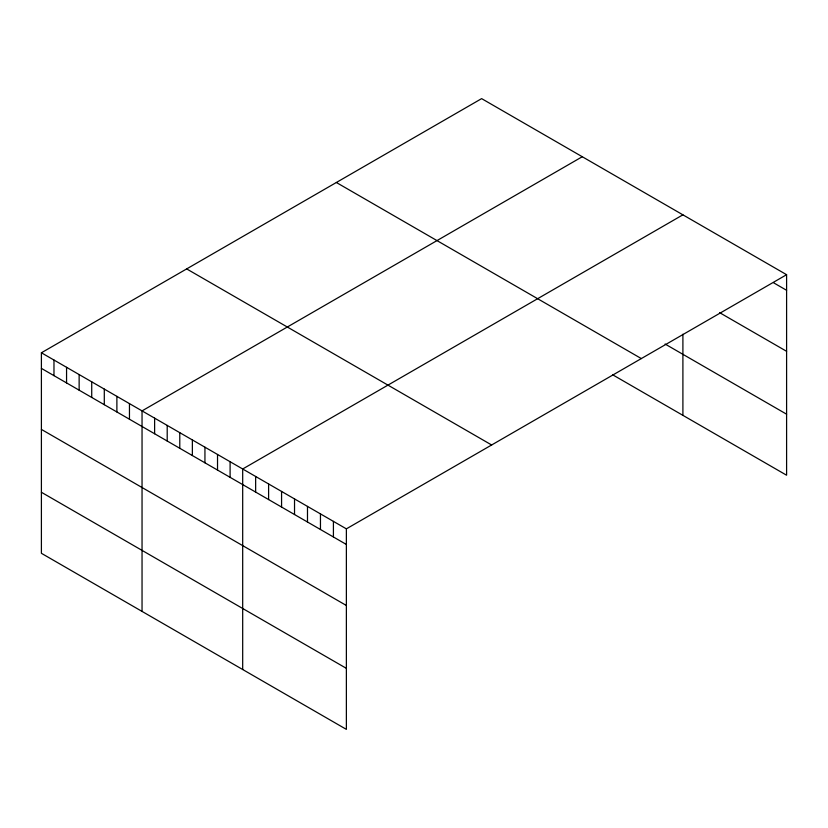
<?xml version="1.0" encoding="UTF-8"?>
<svg xmlns="http://www.w3.org/2000/svg" width="828" height="828" viewBox="0 0 828 828"><rect width="100%" height="100%" fill="white"/><g stroke="black" fill="none" stroke-linecap="round" stroke-linejoin="round"><path stroke-width="1.24" d="M41.4 352.78L346.373 528.854L346.373 729.375L41.4 553.301L41.4 352.78L481.627 98.625L786.6 274.699L786.6 475.22L612.668 374.794M582.27 156.73L142.043 410.885L142.043 611.406M682.903 214.835L242.687 468.99L242.687 669.51M346.373 528.854L786.6 274.699M773.642 282.814L786.6 290.297M719.635 312.663L786.6 351.32M665.091 344.034L786.6 414.197M336.354 182.491L641.327 358.576M186.673 268.914L491.646 444.988M41.4 368.388L346.373 544.462M41.4 429.411L346.373 605.485M41.4 492.277L346.373 668.351M682.903 334.212L682.903 415.356M333.415 521.371L333.415 536.979M320.457 513.888L320.457 529.496M307.488 506.405L307.488 522.013M294.53 498.922L294.53 514.53M281.572 491.439L281.572 507.046M268.603 483.956L268.603 499.563M255.645 476.473L255.645 492.08M230.101 461.734L230.101 477.332M217.526 454.469L217.526 470.066M204.94 447.203L204.94 462.811M192.365 439.937L192.365 455.545M179.779 432.682L179.779 448.279M167.204 425.416L167.204 441.013M154.619 418.15L154.619 433.748M129.458 403.629L129.458 419.227M116.883 396.364L116.883 411.961M104.297 389.098L104.297 404.695M91.722 381.832L91.722 397.44M79.136 374.577L79.136 390.174M66.561 367.311L66.561 382.909M53.975 360.045L53.975 375.643"/></g></svg>
